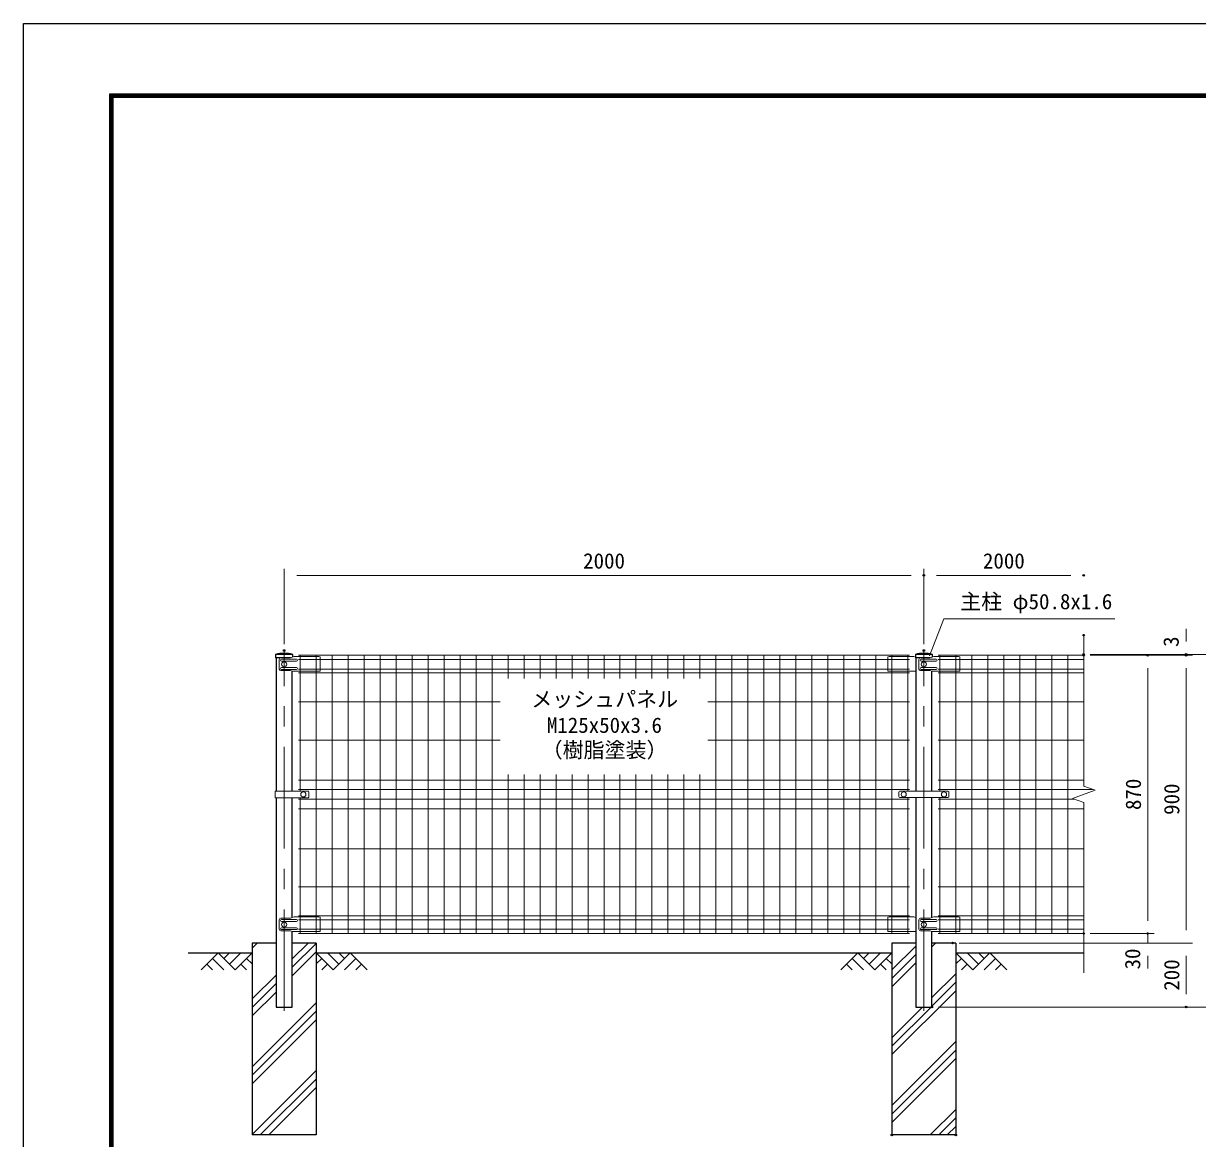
# Model space of a CAD drawing. Units: millimetres, scale not verified. Extents: x -4200 to 4200, y -2970 to 2970.
# Drawn here: x -4200 to -529, y -517 to 2970 of the extents above; entities that cross this region are included whole.
import ezdxf
from ezdxf.enums import TextEntityAlignment as Align

# ---------------------------------------------------------------- set-up
doc = ezdxf.new("R2010")
doc.units = ezdxf.units.MM
doc.header["$LTSCALE"] = 10
doc.header["$PDMODE"] = 32
doc.header["$PDSIZE"] = 5
doc.linetypes.add('USER1', pattern=[50.8, 31.75, -6.35, 6.35, -6.35])
for name, color, linetype, lineweight in [('0-3_D-TTL', 7, 'Continuous', 25), ('0-4_D-STR1', 1, 'Continuous', 25), ('0-5_D-BMK', 2, 'USER1', 13), ('0-6_D-STR2', 7, 'Continuous', 13), ('0-7_D-STR-DIM', 7, 'Continuous', 13), ('0-A_D-STR3', 3, 'Continuous', 13), ('0-B_D-STR-TXT', 7, 'Continuous', 13), ('0-C_D-DCR-HCH', 7, 'Continuous', 13), ('0-D_D-STR4', 7, 'Continuous', 25), ('0-E_D-BGD', 7, 'Continuous', 25)]:
    doc.layers.add(name, color=color, linetype=linetype, lineweight=lineweight)
doc.layers.add('0-9_Defpoints', color=7, linetype='Continuous')
doc.styles.add('ＭＳ ゴシック', font='')
doc.styles.get('ＭＳ ゴシック').set_extended_font_data('MS Gothic')

msp = doc.modelspace()

# ---------------------------------------------------------------- linework, layer by layer
at = {"layer": '0-3_D-TTL', "color": 2}
msp.add_lwpolyline([(-4200, 2970), (4200, 2970), (4200, -2970), (-4200, -2970)], close=True, dxfattribs=at)
at = {"layer": '0-3_D-TTL'}
for points in [[(-3930, 2750), (3930, 2750), (3930, -2750), (-3930, -2750)], [(-3927.5, 2747.5), (3927.5, 2747.5), (3927.5, -2747.5), (-3927.5, -2747.5)], [(-3925, 2745), (3925, 2745), (3925, -2745), (-3925, -2745)], [(-3922.5, 2742.5), (3922.5, 2742.5), (3922.5, -2742.5), (-3922.5, -2742.5)], [(-3920, 2740), (3920, 2740), (3920, -2740), (-3920, -2740)]]:
    msp.add_lwpolyline(points, close=True, dxfattribs=at)
at = {"layer": '0-4_D-STR1'}
for p, q in [((-3358.37, 996.98), (-3411.57, 996.98)), ((-3411.57, 996.98), (-3411.57, 985.98)), ((-3358.37, 988.49), (-3358.37, 996.98)), ((-1358.37, 996.98), (-1411.57, 996.98)), ((-1411.57, 996.98), (-1411.57, 985.98)), ((-1358.37, 988.49), (-1358.37, 996.98)), ((-3365.62, 985.98), (-3411.57, 985.98)), ((-3410.37, 985.98), (-3410.37, 569.48)), ((-1365.62, 985.98), (-1411.57, 985.98)), ((-1410.37, 985.98), (-1410.37, 568.98)), ((-3359.57, 569.48), (-3359.57, 944.16)), ((-1359.57, 568.98), (-1359.57, 944.16)), ((-3410.37, 548.48), (-3410.37, -106.02)), ((-3359.57, 174.07), (-3359.57, 548.48)), ((-1410.37, 548.98), (-1410.37, -106.02)), ((-1359.57, 174.07), (-1359.57, 548.98))]:
    msp.add_line(p, q, dxfattribs=at)
for points in [[(-3410.37, -106.02), (-3359.57, -106.02), (-3359.57, 130.16)], [(-1410.37, -106.02), (-1359.57, -106.02), (-1359.57, 130.16)]]:
    msp.add_lwpolyline(points, dxfattribs=at)
for centre in [(-3384.97, 880.55), (-1384.97, 880.55)]:
    msp.add_arc(centre, 119.43, 77.13052, 102.86948, dxfattribs=at)
at = {"layer": '0-5_D-BMK'}
for p, q in [((-3384.97, -118.02), (-3384.97, 1008.98)), ((-1384.97, -118.02), (-1384.97, 1008.98))]:
    msp.add_line(p, q, dxfattribs=at)
at = {"layer": '0-6_D-STR2'}
for p, q in [((-1429.97, 993.98), (-3339.97, 993.98)), ((-3334.97, 569.48), (-3334.97, 993.98)), ((-3284.97, 123.98), (-3284.97, 993.98)), ((-3234.97, 123.98), (-3234.97, 993.98)), ((-3184.97, 123.98), (-3184.97, 993.98)), ((-3134.97, 123.98), (-3134.97, 993.98)), ((-3084.97, 123.98), (-3084.97, 993.98)), ((-3034.97, 123.98), (-3034.97, 993.98)), ((-2984.97, 123.98), (-2984.97, 993.98)), ((-2934.97, 123.98), (-2934.97, 993.98)), ((-2884.97, 123.98), (-2884.97, 993.98)), ((-2834.97, 123.98), (-2834.97, 993.98)), ((-2784.97, 123.98), (-2784.97, 993.98)), ((-2734.97, 123.98), (-2734.97, 993.98)), ((-2684.97, 920.98), (-2684.97, 993.98)), ((-2634.97, 920.98), (-2634.97, 993.98)), ((-2584.97, 920.98), (-2584.97, 993.98)), ((-2534.97, 920.98), (-2534.97, 993.98)), ((-2484.97, 920.98), (-2484.97, 993.98)), ((-2434.97, 920.98), (-2434.97, 993.98)), ((-2384.97, 920.98), (-2384.97, 993.98)), ((-2334.97, 920.98), (-2334.97, 993.98)), ((-2284.97, 920.98), (-2284.97, 993.98)), ((-2234.97, 920.98), (-2234.97, 993.98)), ((-2184.97, 920.98), (-2184.97, 993.98)), ((-2134.97, 920.98), (-2134.97, 993.98)), ((-2084.97, 920.98), (-2084.97, 993.98)), ((-2034.97, 123.98), (-2034.97, 993.98)), ((-1984.97, 123.98), (-1984.97, 993.98)), ((-1934.97, 123.98), (-1934.97, 993.98)), ((-1884.97, 123.98), (-1884.97, 993.98)), ((-1834.97, 123.98), (-1834.97, 993.98)), ((-1784.97, 123.98), (-1784.97, 993.98)), ((-1734.97, 123.98), (-1734.97, 993.98)), ((-1684.97, 123.98), (-1684.97, 993.98)), ((-1634.97, 123.98), (-1634.97, 993.98)), ((-1584.97, 123.98), (-1584.97, 993.98)), ((-1534.97, 123.98), (-1534.97, 993.98)), ((-1484.97, 123.98), (-1484.97, 993.98)), ((-1434.97, 568.98), (-1434.97, 993.98)), ((-1339.97, 993.98), (-884.97, 993.98)), ((-1334.97, 568.98), (-1334.97, 993.98)), ((-1284.97, 123.98), (-1284.97, 993.98)), ((-1234.97, 123.98), (-1234.97, 993.98)), ((-1184.97, 123.98), (-1184.97, 993.98)), ((-1134.97, 123.98), (-1134.97, 993.98)), ((-1084.97, 123.98), (-1084.97, 993.98)), ((-1034.97, 123.98), (-1034.97, 993.98)), ((-984.97, 123.98), (-984.97, 993.98)), ((-934.97, 123.98), (-934.97, 993.98)), ((-1429.97, 980.88), (-3339.97, 980.88)), ((-1339.97, 980.88), (-884.97, 980.88)), ((-1429.97, 951.08), (-3339.97, 951.08)), ((-1429.97, 939.22), (-3339.97, 939.22)), ((-1339.97, 951.08), (-884.97, 951.08)), ((-1339.97, 939.22), (-884.97, 939.22)), ((-2709.97, 847.98), (-3339.97, 847.98)), ((-1429.97, 847.98), (-2059.97, 847.98)), ((-1339.97, 847.98), (-884.97, 847.98)), ((-2709.97, 728.98), (-3339.97, 728.98)), ((-1429.97, 728.98), (-2059.97, 728.98)), ((-1339.97, 728.98), (-884.97, 728.98)), ((-1429.97, 603.98), (-3339.97, 603.98)), ((-2684.97, 123.98), (-2684.97, 620.98)), ((-2634.97, 123.98), (-2634.97, 620.98)), ((-2584.97, 123.98), (-2584.97, 620.98)), ((-2534.97, 123.98), (-2534.97, 620.98)), ((-2484.97, 123.98), (-2484.97, 620.98)), ((-2434.97, 123.98), (-2434.97, 620.98)), ((-2384.97, 123.98), (-2384.97, 620.98)), ((-2334.97, 123.98), (-2334.97, 620.98)), ((-2284.97, 123.98), (-2284.97, 620.98)), ((-2234.97, 123.98), (-2234.97, 620.98)), ((-2184.97, 123.98), (-2184.97, 620.98)), ((-2134.97, 123.98), (-2134.97, 620.98)), ((-2084.97, 123.98), (-2084.97, 620.98)), ((-1339.97, 603.98), (-884.97, 603.98)), ((-1429.97, 573.98), (-3339.97, 573.98)), ((-1339.97, 573.98), (-855.71, 573.98)), ((-1429.97, 543.98), (-3339.97, 543.98)), ((-1429.97, 513.98), (-3339.97, 513.98)), ((-3334.97, 123.98), (-3334.97, 548.48)), ((-1434.97, 123.98), (-1434.97, 548.98)), ((-1339.97, 543.98), (-914.24, 543.98)), ((-1339.97, 513.98), (-884.97, 513.98)), ((-1334.97, 123.98), (-1334.97, 548.98)), ((-1429.97, 388.98), (-3339.97, 388.98)), ((-1339.97, 388.98), (-884.97, 388.98)), ((-1429.97, 269.98), (-3339.97, 269.98)), ((-1339.97, 269.98), (-884.97, 269.98)), ((-1429.97, 178.74), (-3339.97, 178.74)), ((-1429.97, 166.88), (-3339.97, 166.88)), ((-1339.97, 178.74), (-884.97, 178.74)), ((-1339.97, 166.88), (-884.97, 166.88)), ((-1429.97, 137.08), (-3339.97, 137.08)), ((-1429.97, 123.98), (-3339.97, 123.98)), ((-1339.97, 137.08), (-884.97, 137.08)), ((-1339.97, 123.98), (-884.97, 123.98))]:
    msp.add_line(p, q, dxfattribs=at)
at = {"layer": '0-7_D-STR-DIM'}
for p, q in [((-3384.97, 1028.98), (-3384.97, 1263.98)), ((-1384.97, 1028.98), (-1384.97, 1263.98)), ((-1384.97, 1028.98), (-1384.97, 1263.98)), ((-3344.97, 1243.98), (-1424.97, 1243.98)), ((-1344.97, 1243.98), (-924.97, 1243.98)), ((-564.97, 1036.98), (-564.97, 1076.98)), ((-884.97, 584.63), (-884.97, 1056.98)), ((-864.97, 996.98), (-424.97, 996.98)), ((-864.97, 996.98), (-544.97, 996.98)), ((-864.97, 993.98), (-664.97, 993.98)), ((-864.97, 993.98), (-544.97, 993.98)), ((-864.97, 993.98), (-544.97, 993.98)), ((-564.97, 993.98), (-564.97, 996.98)), ((-684.97, 163.98), (-684.97, 953.98)), ((-564.97, 133.98), (-564.97, 953.98)), ((-564.97, 953.98), (-564.97, 913.98)), ((-920.21, 546.15), (-849.74, 571.81)), ((-849.74, 571.81), (-884.97, 584.63)), ((-884.97, 533.33), (-920.21, 546.15)), ((-884.97, 0.98), (-884.97, 533.33)), ((-684.97, 163.98), (-684.97, 203.98)), ((-864.97, 123.98), (-664.97, 123.98)), ((-864.97, 123.98), (-664.97, 123.98)), ((-684.97, 93.98), (-684.97, 123.98)), ((-1274.97, 93.98), (-664.97, 93.98)), ((-1274.97, 93.98), (-544.97, 93.98)), ((-1274.97, 93.98), (-544.97, 93.98)), ((-684.97, 53.98), (-684.97, 13.98)), ((-564.97, 53.98), (-564.97, -66.02)), ((-1339.57, -106.02), (-424.97, -106.02)), ((-1339.57, -106.02), (-544.97, -106.02))]:
    msp.add_line(p, q, dxfattribs=at)
at = {"layer": '0-9_Defpoints'}
for p in [(-1384.97, 1243.98), (-884.97, 1243.98), (-884.97, 1056.98), (-3384.97, 1008.98), (-1384.97, 1008.98), (-884.97, 996.98), (-884.97, 996.98), (-884.97, 993.98), (-684.97, 993.98), (-564.97, 996.98), (-564.97, 993.98), (-884.97, 123.98), (-684.97, 123.98), (-1294.97, 93.98), (-1359.57, -106.02), (-564.97, -106.02), (-1484.97, -506.02), (-1284.97, -506.02)]:
    msp.add_point(p, dxfattribs=at)
at = {"layer": '0-A_D-STR3'}
for p, q in [((-3400.46, 980.98), (-3400.46, 950.98)), ((-3365.62, 985.98), (-3395.46, 985.98)), ((-3345.97, 981.98), (-3393.39, 981.98)), ((-3345.97, 975.98), (-3393.39, 975.98)), ((-3345.97, 955.98), (-3393.39, 955.98)), ((-3354.06, 989.98), (-3365.62, 985.98)), ((-3276.97, 989.98), (-3354.06, 989.98)), ((-3276.97, 989.98), (-3271.97, 988.98)), ((-3271.97, 988.98), (-3271.97, 945.16)), ((-1492.97, 989.98), (-1497.97, 988.98)), ((-1497.97, 988.98), (-1497.97, 945.16)), ((-1492.97, 989.98), (-1415.89, 989.98)), ((-1415.89, 989.98), (-1411.57, 988.49)), ((-1400.46, 980.98), (-1400.46, 950.98)), ((-1365.62, 985.98), (-1395.46, 985.98)), ((-1345.97, 981.98), (-1393.39, 981.98)), ((-1345.97, 975.98), (-1393.39, 975.98)), ((-1345.97, 955.98), (-1393.39, 955.98)), ((-1354.06, 989.98), (-1365.62, 985.98)), ((-1276.97, 989.98), (-1354.06, 989.98)), ((-1276.97, 989.98), (-1271.97, 988.98)), ((-1271.97, 988.98), (-1271.97, 945.16)), ((-3365.62, 945.98), (-3395.46, 945.98)), ((-3345.97, 949.98), (-3393.39, 949.98)), ((-3360.37, 944.16), (-3365.62, 945.98)), ((-3360.37, 944.16), (-3272.97, 944.16)), ((-1410.37, 944.16), (-1496.97, 944.16)), ((-1365.62, 945.98), (-1395.46, 945.98)), ((-1345.97, 949.98), (-1393.39, 949.98)), ((-1360.37, 944.16), (-1365.62, 945.98)), ((-1360.37, 944.16), (-1272.97, 944.16)), ((-3412.67, 569.48), (-3309.99, 569.48)), ((-3412.67, 569.48), (-3412.67, 548.48)), ((-3307.99, 567.48), (-3307.99, 550.48)), ((-1463.47, 565.98), (-1463.47, 551.98)), ((-1460.47, 568.98), (-1309.47, 568.98)), ((-1306.47, 565.98), (-1306.47, 551.98)), ((-3412.67, 548.48), (-3309.99, 548.48)), ((-1460.47, 548.98), (-1309.47, 548.98)), ((-3400.46, 166.98), (-3400.46, 136.98)), ((-3365.62, 171.98), (-3395.46, 171.98)), ((-3345.97, 167.98), (-3393.39, 167.98)), ((-3345.97, 161.98), (-3393.39, 161.98)), ((-3354.06, 175.98), (-3365.62, 171.98)), ((-3276.97, 175.98), (-3354.06, 175.98)), ((-3276.97, 175.98), (-3271.97, 174.98)), ((-3271.97, 174.98), (-3271.97, 131.16)), ((-1492.97, 175.98), (-1497.97, 174.98)), ((-1497.97, 174.98), (-1497.97, 131.16)), ((-1492.97, 175.98), (-1415.89, 175.98)), ((-1415.89, 175.98), (-1410.37, 174.07)), ((-1400.46, 166.98), (-1400.46, 136.98)), ((-1365.62, 171.98), (-1395.46, 171.98)), ((-1345.97, 167.98), (-1393.39, 167.98)), ((-1345.97, 161.98), (-1393.39, 161.98)), ((-1354.06, 175.98), (-1365.62, 171.98)), ((-1276.97, 175.98), (-1354.06, 175.98)), ((-1276.97, 175.98), (-1271.97, 174.98)), ((-1271.97, 174.98), (-1271.97, 131.16)), ((-3365.62, 131.98), (-3395.46, 131.98)), ((-3345.97, 141.98), (-3393.39, 141.98)), ((-3345.97, 135.98), (-3393.39, 135.98)), ((-3360.37, 130.16), (-3365.62, 131.98)), ((-3360.37, 130.16), (-3272.97, 130.16)), ((-1410.37, 130.16), (-1496.97, 130.16)), ((-1365.62, 131.98), (-1395.46, 131.98)), ((-1345.97, 141.98), (-1393.39, 141.98)), ((-1345.97, 135.98), (-1393.39, 135.98)), ((-1360.37, 130.16), (-1365.62, 131.98)), ((-1360.37, 130.16), (-1272.97, 130.16))]:
    msp.add_line(p, q, dxfattribs=at)
for centre in [(-3384.97, 965.98), (-1384.97, 965.98), (-3324.97, 558.98), (-1447.97, 558.98), (-1321.97, 558.98), (-3384.97, 151.98), (-1384.97, 151.98)]:
    msp.add_circle(centre, 8, dxfattribs=at)
for centre, radius, start, end in [((-3395.46, 980.98), 5, 90, 180), ((-3393.39, 978.98), 3, 90, 270), ((-3393.39, 952.98), 3, 90, 270), ((-3345.97, 978.98), 3, 270, 90), ((-3345.97, 952.98), 3, 270, 90), ((-1395.46, 980.98), 5, 90, 180), ((-1393.39, 978.98), 3, 90, 270), ((-1393.39, 952.98), 3, 90, 270), ((-1345.97, 978.98), 3, 270, 90), ((-1345.97, 952.98), 3, 270, 90), ((-3395.46, 950.98), 5, 180, 270), ((-3272.97, 945.16), 1, 270, 0), ((-1496.97, 945.16), 1, 180, 270), ((-1395.46, 950.98), 5, 180, 270), ((-1272.97, 945.16), 1, 270, 0), ((-3309.99, 567.48), 2, 0, 90), ((-1460.47, 565.98), 3, 90, 180), ((-1460.47, 551.98), 3, 180, 270), ((-1309.47, 565.98), 3, 0, 90), ((-1309.47, 551.98), 3, 270, 0), ((-3309.99, 550.48), 2, 270, 0), ((-3395.46, 166.98), 5, 90, 180), ((-3393.39, 164.98), 3, 90, 270), ((-3345.97, 164.98), 3, 270, 90), ((-1395.46, 166.98), 5, 90, 180), ((-1393.39, 164.98), 3, 90, 270), ((-1345.97, 164.98), 3, 270, 90), ((-3395.46, 136.98), 5, 180, 270), ((-3393.39, 138.98), 3, 90, 270), ((-3345.97, 138.98), 3, 270, 90), ((-3272.97, 131.16), 1, 270, 0), ((-1496.97, 131.16), 1, 180, 270), ((-1395.46, 136.98), 5, 180, 270), ((-1393.39, 138.98), 3, 90, 270), ((-1345.97, 138.98), 3, 270, 90), ((-1272.97, 131.16), 1, 270, 0)]:
    msp.add_arc(centre, radius, start, end, dxfattribs=at)
at = {"layer": '0-B_D-STR-TXT'}
msp.add_lwpolyline([(-787.46, 1107.71), (-1322.14, 1107.71), (-1367.63, 992.76)], dxfattribs=at)
at = {"layer": '0-C_D-DCR-HCH'}
for p, q in [((-3484.97, 78.48), (-3469.47, 93.98)), ((-3359.57, 44.78), (-3310.37, 93.98)), ((-3359.57, 18.26), (-3284.97, 92.86)), ((-1484.97, 10.19), (-1410.37, 84.79)), ((-1359.57, 82.56), (-1348.15, 93.98)), ((-3591.4, 63.98), (-3644.61, 10.77)), ((-3609.14, 46.24), (-3573.5, 10.77)), ((-3591.4, 63.98), (-3538.19, 10.77)), ((-3573.66, 46.24), (-3555.92, 63.98)), ((-3555.92, 28.5), (-3520.45, 63.98)), ((-3538.19, 10.77), (-3484.97, 63.98)), ((-3502.71, 46.24), (-3484.97, 28.59)), ((-3359.57, -8.25), (-3284.97, 66.35)), ((-3231.76, 10.77), (-3284.97, 63.98)), ((-3267.24, 46.24), (-3284.97, 28.59)), ((-3214.03, 28.5), (-3249.5, 63.98)), ((-3178.55, 63.98), (-3231.76, 10.77)), ((-3196.2, 46.15), (-3214.03, 63.98)), ((-3160.81, 46.24), (-3196.45, 10.77)), ((-3178.55, 63.98), (-3125.34, 10.77)), ((-1591.4, 63.98), (-1644.61, 10.77)), ((-1609.14, 46.24), (-1573.5, 10.77)), ((-1591.4, 63.98), (-1538.19, 10.77)), ((-1573.66, 46.24), (-1555.92, 63.98)), ((-1555.92, 28.5), (-1520.45, 63.98)), ((-1538.19, 10.77), (-1484.97, 63.98)), ((-1502.71, 46.24), (-1484.97, 28.59)), ((-1484.97, -16.33), (-1410.37, 58.27)), ((-1231.76, 10.77), (-1284.97, 63.98)), ((-1267.24, 46.24), (-1284.97, 28.59)), ((-1214.03, 28.5), (-1249.5, 63.98)), ((-1178.55, 63.98), (-1231.76, 10.77)), ((-1196.2, 46.15), (-1214.03, 63.98)), ((-1160.81, 46.24), (-1196.45, 10.77)), ((-1178.55, 63.98), (-1125.34, 10.77)), ((-3626.87, 28.5), (-3609.05, 10.77)), ((-3520.45, 28.5), (-3502.63, 10.77)), ((-3249.5, 28.5), (-3267.32, 10.77)), ((-3143.08, 28.5), (-3160.89, 10.77)), ((-1626.87, 28.5), (-1609.05, 10.77)), ((-1520.45, 28.5), (-1502.63, 10.77)), ((-1484.97, -42.84), (-1410.37, 31.76)), ((-1249.5, 28.5), (-1267.32, 10.77)), ((-1143.08, 28.5), (-1160.89, 10.77)), ((-3484.97, -80.62), (-3410.37, -6.02)), ((-3484.97, -107.14), (-3410.37, -32.54)), ((-1359.57, -76.54), (-1284.97, -1.94)), ((-1359.57, -103.06), (-1284.97, -28.46)), ((-3484.97, -133.65), (-3410.37, -59.05)), ((-1484.97, -254.97), (-1284.97, -54.97)), ((-3484.97, -292.75), (-3284.97, -92.75)), ((-1484.97, -228.46), (-1362.54, -106.02)), ((-1484.97, -201.94), (-1389.05, -106.02)), ((-3484.97, -319.27), (-3284.97, -119.27)), ((-3484.97, -345.79), (-3284.97, -145.79)), ((-1484.97, -414.07), (-1284.97, -214.07)), ((-1484.97, -440.59), (-1284.97, -240.59)), ((-1484.97, -467.11), (-1284.97, -267.11)), ((-3484.97, -504.89), (-3284.97, -304.89)), ((-3459.59, -506.02), (-3284.97, -331.4)), ((-3433.08, -506.02), (-3284.97, -357.92)), ((-1364.79, -506.02), (-1284.97, -426.21)), ((-1338.27, -506.02), (-1284.97, -452.72)), ((-1311.76, -506.02), (-1284.97, -479.24))]:
    msp.add_line(p, q, dxfattribs=at)
at = {"layer": '0-D_D-STR4'}
for p, q in [((-3484.97, 93.98), (-3484.97, -506.02)), ((-3410.37, 93.98), (-3484.97, 93.98)), ((-3284.97, 93.98), (-3359.57, 93.98)), ((-3284.97, 93.98), (-3284.97, -506.02)), ((-1484.97, 93.98), (-1484.97, -506.02)), ((-1410.37, 93.98), (-1484.97, 93.98)), ((-1284.97, 93.98), (-1359.57, 93.98)), ((-1284.97, 93.98), (-1284.97, -506.02)), ((-3284.97, -506.02), (-3484.97, -506.02)), ((-1284.97, -506.02), (-1484.97, -506.02))]:
    msp.add_line(p, q, dxfattribs=at)
at = {"layer": '0-E_D-BGD'}
for p, q in [((-3684.97, 63.98), (-3484.97, 63.98)), ((-3284.97, 63.98), (-1484.97, 63.98)), ((-1284.97, 63.98), (-884.97, 63.98))]:
    msp.add_line(p, q, dxfattribs=at)

# ---------------------------------------------------------------- texts
at = {"layer": '0-7_D-STR-DIM', "style": 'ＭＳ ゴシック'}
for p in [(-2450.22, 1250.73), (-1200.22, 1250.73)]:
    msp.add_text('2000', height=48.09, dxfattribs=at).set_placement(p, align=Align.BOTTOM_LEFT)
for s, p in [('3', (-573.64, 1020.28)), ('870', (-691.72, 510.1)), ('900', (-571.72, 494.85)), ('30', (-693.88, 11.51)), ('200', (-571.72, -55.02))]:
    msp.add_text(s, height=48.09, rotation=90, dxfattribs=at).set_placement(p, align=Align.BOTTOM_LEFT)
at = {"layer": '0-B_D-STR-TXT', "style": 'ＭＳ ゴシック'}
for s, p in [('主柱 φ50.8x1.6', (-1271.21, 1123.72)), ('メッシュパネル', (-2612.39, 818.38)), ('M125x50x3.6', (-2563.65, 736.98)), ('（樹脂塗装）', (-2579.9, 659.65))]:
    msp.add_text(s, height=48.09, dxfattribs=at).set_placement(p, align=Align.BOTTOM_LEFT)

doc.saveas('drawing.dxf')
